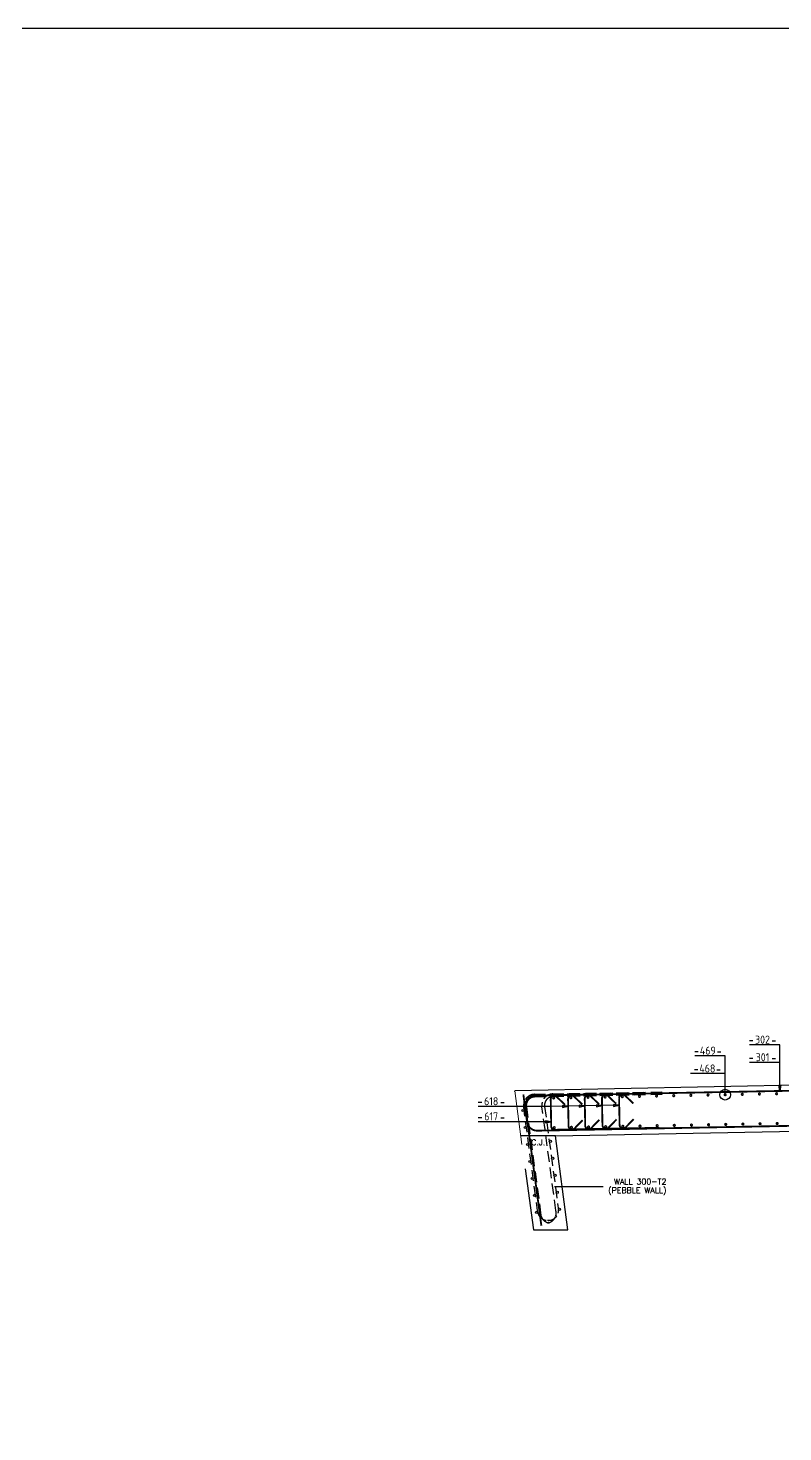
# Model space of a CAD drawing. Extents: x 660761725 to 1323371458, y 2734871439 to 5470067957.
# Drawn here: x 661401515 to 661408117, y 2734883720 to 2734896001 of the extents above; entities that cross this region are included whole.
import ezdxf
from ezdxf.enums import TextEntityAlignment as Align

# ---------------------------------------------------------------- set-up
doc = ezdxf.new("R2010")
doc.units = 0
doc.linetypes.add('AXES', pattern=[1.95, 1.2, -0.25, 0.25, -0.25])
doc.linetypes.add('Hidden', pattern=[714.375, 476.25, -238.125])
doc.layers.add('A-DETL', color=5, linetype='Continuous', lineweight=9, true_color=0x0000ff)
for name, color, linetype, lineweight in [('A-ROOF', 7, 'Continuous', 15), ('A-WALL', 7, 'Continuous', 15), ('S-ARROW', 8, 'Continuous', 13)]:
    doc.layers.add(name, color=color, linetype=linetype, lineweight=lineweight)
for name, color, linetype in [('S-ASSOCIATETEXT', 7, 'Continuous'), ('S-AXIS', 20, 'AXES'), ('S-RBAR-T10', 11, 'Continuous'), ('S-RBAR-T20', 10, 'Continuous'), ('S-RDIMO', 8, 'Continuous'), ('S-TXT', 3, 'Continuous')]:
    doc.layers.add(name, color=color, linetype=linetype)
doc.layers.add('S-C.J', color=1, linetype='ZIGZAG', true_color=0xff0000)
doc.styles.add('ARMACAD', font='isocp.shx')
doc.styles.add('ROMANS', font='romans.shx')
doc.linetypes.add('ZIGZAG', pattern='A,0.0001,-0.2,[131,ltypeshp.shx,S=0.2,R=0,X=-0.2,Y=0],-0.4,[131,ltypeshp.shx,S=0.2,R=180,X=0.2,Y=0],-0.2', length=0.8001)
doc.dimstyles.new('S-DIMI-20', dxfattribs={"dimscale": 20, "dimtxt": 2, "dimasz": 1.5, "dimexe": 1, "dimexo": 1, "dimgap": 1, "dimtad": 1, "dimdec": 0, "dimzin": 12, "dimdsep": 46, "dimtxsty": 'ROMANS', "dimblk": 'ARCHTICK', "dimcen": 0.09, "dimdle": 1, "dimclrd": 8, "dimclre": 8, "dimclrt": 4, "dimadec": 0, "dimazin": 3, "dimtfac": 1, "dimtdec": 0, "dimtix": 1, "dimtmove": 1, "dimatfit": 3, "dimtolj": 1, "dimtzin": 0, "dimarcsym": 0})

# ---------------------------------------------------------------- blocks, each defined once
blk = doc.blocks.new('_ARCHTICK')
at = {"color": 0, "linetype": 'ByBlock', "const_width": 0.15}
blk.add_lwpolyline([(-0.5, -0.5), (0.5, 0.5)], dxfattribs=at)
blk = doc.blocks.new('cadf_11')
for p, q in [((-4.16, 1.17), (-5.64, 1.17)), ((4.16, 1.17), (5.64, 1.17))]:
    blk.add_line(p, q)
at = {"style": 'ARMACAD'}
for tag, p in [('$COM3', (-6.46, -2.82)), ('$COM4', (19.38, -2.81))]:
    blk.add_attdef(tag, text='', height=3.5, dxfattribs=at).set_placement(p, align=Align.BOTTOM_RIGHT)
blk.add_attdef('$REP', text='', height=3.5, dxfattribs=at).set_placement((0, 0), align=Align.CENTER)
blk = doc.blocks.new('CADF_02')
at = {"color": 0}
blk.add_lwpolyline([(0, 0), (2.5, -0.42), (2.5, 0.42)], close=True, dxfattribs=at)
blk = doc.blocks.new('I am the eminence in shadow… the one who manipulates everything from the darkness.')
at = {"layer": 'A-DETL', "color": 8, "linetype": 'Hidden'}
for p, q in [((661875936.5, 2734763336.1), (661875937.7, 2734763347.3)), ((661875937.7, 2734763347.3), (661875936.5, 2734763336.1)), ((661875937.7, 2734763347.3), (661876029.4, 2734762664.5)), ((661876293.3, 2734762953.4), (661876292, 2734762942.4))]:
    blk.add_line(p, q, dxfattribs=at)
at = {"layer": 'A-ROOF', "color": 8, "lineweight": 25}
for p, q in [((661884785.1, 2734763515.9), (661875937.7, 2734763347.3)), ((661876293.3, 2734762953.6), (661884785.1, 2734763115.4))]:
    blk.add_line(p, q, dxfattribs=at)
at = {"layer": 'A-WALL', "color": 8, "lineweight": 25}
for p, q in [((661876403.7, 2734762131.1), (661876293.3, 2734762953.6)), ((661876029.4, 2734762664.4), (661876101, 2734762131)), ((661876101, 2734762131), (661876403.7, 2734762131.1))]:
    blk.add_line(p, q, dxfattribs=at)
at = {"layer": 'S-C.J', "ltscale": 60}
blk.add_lwpolyline([(661876293.3, 2734762953.6), (661875990.6, 2734762953.6)], dxfattribs=at)
at = {"layer": 'S-TXT', "insert": (661876204.7, 2734762919.8), "char_height": 50, "width": 86.194, "attachment_point": 3, "style": 'ROMANS'}
blk.add_mtext('\\pi-150,l150,t150;C.J.', dxfattribs=at)
at = {"layer": 'S-TXT', "char_height": 50, "attachment_point": 3, "style": 'ROMANS'}
for s, insert in [('WALL 300-T2', (661877265.2, 2734762577.1)), ('(PEBBLE WALL)', (661877265.8, 2734762501.2))]:
    blk.add_mtext(s, dxfattribs=dict(at, insert=insert))
at = {"layer": 'S-ARROW'}
blk.add_leader([(661876285, 2734762509), (661876711, 2734762509)], dimstyle='S-DIMI-20', override={"dimgap": 1, "dimtad": 0}, dxfattribs=at)

msp = doc.modelspace()

# ---------------------------------------------------------------- linework, layer by layer
msp.add_lwpolyline([(661306114.56502104, 2734896001), (661439313.56502104, 2734896001), (661439313.56502104, 2734871439), (661306114.56502104, 2734871439)], close=True)
at = {"layer": 'S-RBAR-T10', "const_width": 16}
for points in [[(661406210.97085392, 2734886582.00168896), (661406138.92548501, 2734886651.35199499, 0.6681786379), (661406086.43252063, 2734886628.42716503), (661406090.91090846, 2734886393.469841, 0.4142135624), (661406122.49604499, 2734886363.06623602), (661407035.81855083, 2734886380.47455883)], [(661406362.55567408, 2734886584.883039), (661406290.510306, 2734886654.23334503, 0.6681786379), (661406238.01734078, 2734886631.30851412), (661406242.49040532, 2734886396.63049698, 0.6681786379), (661406295.81883979, 2734886375.72266912), (661406365.16914511, 2734886447.76803684)], [(661406508.35672784, 2734886587.6620698), (661406436.31135941, 2734886657.01237583, 0.6681786379), (661406383.81839406, 2734886634.08754492), (661406388.29145825, 2734886399.40952921, 0.6681786379), (661406441.6198926, 2734886378.50169992), (661406510.97019875, 2734886450.54707003)], [(661406659.15687335, 2734886590.53638601), (661406587.11150491, 2734886659.88669109, 0.6681786379), (661406534.61853957, 2734886636.96186113), (661406539.09160364, 2734886402.28384495, 0.6681786379), (661406592.42003906, 2734886381.37601614), (661406661.77034402, 2734886453.42138386)], [(661406808.95720017, 2734886593.391644), (661406736.91183221, 2734886662.74195004, 0.6681786379), (661406684.41886699, 2734886639.81712008), (661406688.89193106, 2734886405.13910294, 0.6681786379), (661406742.22036552, 2734886384.23127508), (661406811.57067144, 2734886456.27664185)]]:
    msp.add_lwpolyline(points, format="xyb", dxfattribs=at)
at = {"layer": 'S-RBAR-T20', "const_width": 16}
for points in [[(661434715.59948337, 2734887210.19722986), (661405949.40418708, 2734886661.90181494, 0.4481271093), (661405865.07861328, 2734886563.62570286), (661406004.67726982, 2734885523.71406984)], [(661405847.16684985, 2734886671.93380213), (661405879.22362947, 2734886433.13337994, 0.3810942348), (661405969.88608563, 2734886355.34068823), (661434715.59948337, 2734886903.24544001)]]:
    msp.add_lwpolyline(points, format="xyb", dxfattribs=at)
for points in [[(661406106.70082462, 2734886641.28320122, -1), (661406118.44229019, 2734886641.73095798, -1)], [(661406256.67358458, 2734886644.1417408, -1), (661406268.41505015, 2734886644.58949804, -1)], [(661406406.64634466, 2734886647.00028181, -1), (661406418.38781023, 2734886647.44803905, -1)], [(661406556.61910462, 2734886649.85882187, -1), (661406568.36057019, 2734886650.30657911, -1)], [(661406706.59186471, 2734886652.71736288, -1), (661406718.33333027, 2734886653.16512012, -1)], [(661406856.56462467, 2734886655.57590294, -1), (661406868.30609024, 2734886656.02366018, -1)], [(661407006.53738475, 2734886658.43444395, -1), (661407018.27885032, 2734886658.88220119, -1)], [(661407156.51014471, 2734886661.29298401, -1), (661407168.25161028, 2734886661.74074078, -1)], [(661407306.48290467, 2734886664.15152502, -1), (661407318.22437024, 2734886664.59928179, -1)], [(661407456.45566475, 2734886667.01006603, -1), (661407468.19713032, 2734886667.4578228, -1)], [(661407606.42842472, 2734886669.86860704, -1), (661407618.16989028, 2734886670.31636286, -1)], [(661407756.4011848, 2734886672.7271471, -1), (661407768.14265037, 2734886673.17490387, -1)], [(661407906.37394476, 2734886675.58568811, -1), (661407918.11541033, 2734886676.03344393, -1)], [(661408056.34670484, 2734886678.44422817, -1), (661408068.08817041, 2734886678.89198494, -1)], [(661406111.64936519, 2734886381.65900087, 1), (661406123.39936519, 2734886381.65900087, 1)], [(661406261.62212515, 2734886384.51754189, 1), (661406273.37212515, 2734886384.51754189, 1)], [(661406411.59488523, 2734886387.37608194, 1), (661406423.34488523, 2734886387.37608194, 1)], [(661406561.56764519, 2734886390.23462296, 1), (661406573.31764519, 2734886390.23462296, 1)], [(661406711.54040527, 2734886393.09316301, 1), (661406723.29040527, 2734886393.09316301, 1)], [(661406861.51316524, 2734886395.95170403, 1), (661406873.26316524, 2734886395.95170403, 1)], [(661407011.48592532, 2734886398.81024504, 1), (661407023.23592532, 2734886398.81024504, 1)], [(661407161.45868528, 2734886401.6687851, 1), (661407173.20868528, 2734886401.6687851, 1)], [(661407311.43144524, 2734886404.52732611, 1), (661407323.18144524, 2734886404.52732611, 1)], [(661407461.40420532, 2734886407.38586712, 1), (661407473.15420532, 2734886407.38586712, 1)], [(661407611.37696528, 2734886410.24440718, 1), (661407623.12696528, 2734886410.24440718, 1)], [(661407761.34972537, 2734886413.10294819, 1), (661407773.09972537, 2734886413.10294819, 1)], [(661407911.32248533, 2734886415.96148777, 1), (661407923.07248533, 2734886415.96148777, 1)], [(661408061.29524541, 2734886418.82002878, 1), (661408073.04524541, 2734886418.82002878, 1)]]:
    msp.add_lwpolyline(points, format="xyb", close=True, dxfattribs=at)
at = {"layer": 'S-RDIMO'}
for p, q in [((661408090.39559472, 2734887104.8555088), (661407823.9968009, 2734887104.8555088)), ((661408090.39559472, 2734886702.70998383), (661408090.39559472, 2734887104.8555088)), ((661407612.2991575, 2734887008.86458683), (661407345.90036368, 2734887008.86458683)), ((661407612.2991575, 2734886670.09248495), (661407612.2991575, 2734887008.86458683)), ((661407612.2991575, 2734886854.86458683), (661407308.37806535, 2734886854.86458683)), ((661407612.2991575, 2734886854.86458683), (661407308.37806535, 2734886854.86458683)), ((661408090.39559472, 2734886950.8555088), (661407823.9968009, 2734886950.8555088))]:
    msp.add_line(p, q, dxfattribs=at)
at = {"layer": 'S-RDIMO', "linetype": 'Hidden', "ltscale": 0.2}
msp.add_lwpolyline([(661406897.14381385, 2734886691.71806002), (661406897.59165287, 2734886668.22232819), (661405946.2644459, 2734886650.08961582, 0.4481272858), (661405873.36049986, 2734886565.12463188), (661405998.01171112, 2734885636.56526899, 0.3757317818), (661406072.37406051, 2734885548.04387903), (661406057.25746953, 2734885548.03940821, 0.4537715704), (661406131.56156576, 2734885656.51796007), (661406009.60065842, 2734886565.03879213, -0.4481271077), (661406105.34784842, 2734886676.62608194), (661407056.67505538, 2734886694.75879192), (661407057.12289417, 2734886671.26306009), (661406105.7956872, 2734886653.13035011, 0.4481271077), (661406032.89173484, 2734886568.1654129), (661406154.85264218, 2734885659.64458084, -0.4537715704), (661406057.25052011, 2734885571.53940678), (661406072.36711109, 2734885571.54387808, -0.3757317818), (661405974.72063589, 2734885633.43864012), (661405850.06942463, 2734886561.99800301, -0.4481272858), (661405945.81660688, 2734886673.58534813)], format="xyb", close=True, dxfattribs=at)
at = {"layer": 'S-RDIMO'}
for points in [[(661406685.61019444, 2734886577.314466), (661406087.62399912, 2734886565.91659212), (661405451.06369746, 2734886565.91659212)], [(661406090.14399278, 2734886433.70584917), (661405451.06369758, 2734886433.70584917)]]:
    msp.add_lwpolyline(points, dxfattribs=at)
at = {"layer": 'S-RDIMO', "color": 3}
msp.add_circle((661407612.2991575, 2734886670.09248495), 47.17419314, dxfattribs=at)
at = {"layer": 'S-RDIMO'}
for centre in [(661405844.48607707, 2734886532.18703794), (661405864.44328427, 2734886383.52059984), (661405884.40049148, 2734886234.85416079), (661406083.63032126, 2734886261.59907389), (661406103.58752847, 2734886112.93263578), (661405904.35769868, 2734886086.18772316), (661405924.31490588, 2734885937.52128506), (661406123.54473567, 2734885964.2661972), (661405944.27211308, 2734885788.854846), (661406143.50194275, 2734885815.59976006), (661405964.22932041, 2734885640.1884079), (661406163.45914996, 2734885666.933321)]:
    msp.add_circle(centre, 9.5, dxfattribs=at)

# ---------------------------------------------------------------- block references
at = {"layer": 'S-ASSOCIATETEXT'}
ref = msp.add_blockref('cadf_11', (661407460.71083152, 2734887020.822927), dxfattribs=dict(at, xscale=20, yscale=20, zscale=20))
ref.add_attrib('$REP', '469', dxfattribs={"height": 70, "style": 'ARMACAD', "flags": 2}).set_placement((661407460.71083152, 2734887020.822927), align=Align.CENTER)
ref = msp.add_blockref('cadf_11', (661407938.80726874, 2734887116.81384802), dxfattribs=dict(at, xscale=20, yscale=20, zscale=20))
ref.add_attrib('$REP', '302', dxfattribs={"height": 70, "style": 'ARMACAD', "flags": 2}).set_placement((661407938.80726874, 2734887116.81384802), align=Align.CENTER)
ref = msp.add_blockref('cadf_11', (661407938.80726874, 2734886962.81384802), dxfattribs=dict(at, xscale=20, yscale=20, zscale=20))
ref.add_attrib('$REP', '301', dxfattribs={"height": 70, "style": 'ARMACAD', "flags": 2}).set_placement((661407938.80726874, 2734886962.81384802), align=Align.CENTER)
ref = msp.add_blockref('cadf_11', (661407456.55939817, 2734886864.67740202), dxfattribs=dict(at, xscale=20, yscale=20, zscale=20))
ref.add_attrib('$REP', '468', dxfattribs={"height": 70, "style": 'ARMACAD', "flags": 2}).set_placement((661407456.55939817, 2734886864.67740202), align=Align.CENTER)
ref = msp.add_blockref('cadf_11', (661405565.8741653, 2734886577.87493086), dxfattribs=dict(at, xscale=20, yscale=20, zscale=20))
ref.add_attrib('$REP', '618', dxfattribs={"height": 70, "style": 'ARMACAD', "flags": 2}).set_placement((661405565.8741653, 2734886577.87493086), align=Align.CENTER)
ref = msp.add_blockref('cadf_11', (661405565.87416542, 2734886445.66418791), dxfattribs=dict(at, xscale=20, yscale=20, zscale=20))
ref.add_attrib('$REP', '617', dxfattribs={"height": 70, "style": 'ARMACAD', "flags": 2}).set_placement((661405565.87416542, 2734886445.66418791), align=Align.CENTER)
at = {"layer": 'S-AXIS'}
msp.add_blockref('I am the eminence in shadow… the one who manipulates everything from the darkness.', (-470166.43497896, 123358), dxfattribs=at)
at = {"layer": 'S-RDIMO', "zscale": 20}
for p, xscale, yscale, rotation in [((661408090.39559472, 2734886702.70998383), -20, 20, 270), ((661406239.20866835, 2734886568.805861), 20.00000000074395, 20.00000000290419, 181.0919510108316), ((661406385.00972152, 2734886571.58489084), 20.00000000074395, 20.00000000290419, 181.0919510108316), ((661406535.80986702, 2734886574.45920706), 20.00000000074395, 20.00000000290419, 181.0919510108316), ((661406685.61019444, 2734886577.314466), 20.00000000074395, 20.00000000290419, 181.0919510108316), ((661406090.14399278, 2734886433.70584917), 20, 20.00000000230978, 180.0000008004127)]:
    msp.add_blockref('CADF_02', p, dxfattribs=dict(at, xscale=xscale, yscale=yscale, rotation=rotation))

doc.saveas('drawing.dxf')
